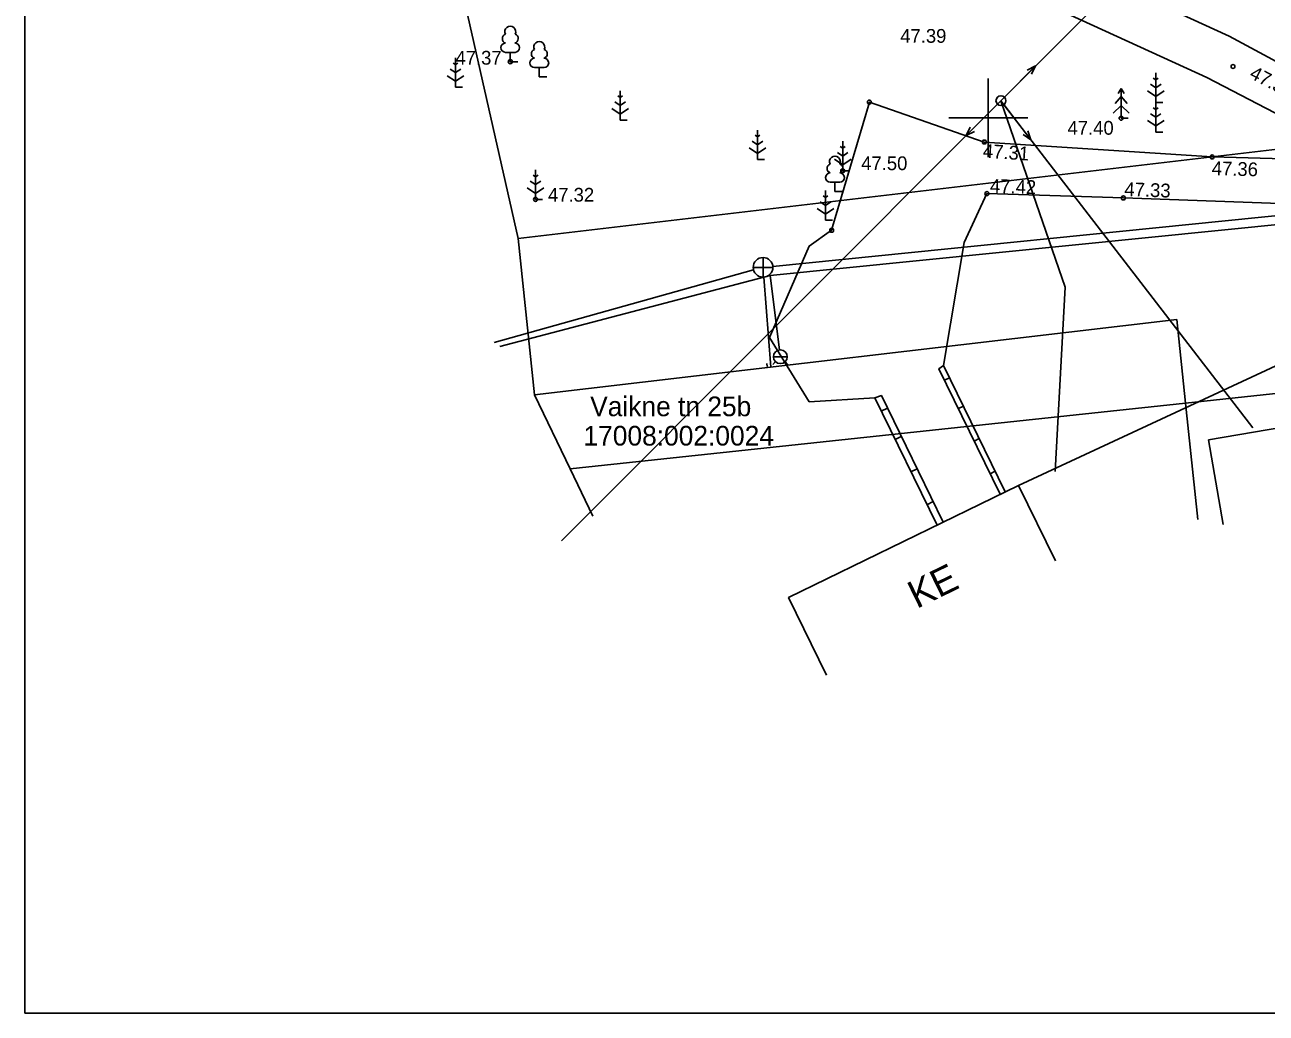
# Model space of a CAD drawing. Extents: x 642251 to 642439, y 6455905 to 6456043.
# Drawn here: x 642251.1 to 642314.1, y 6455904.5 to 6455954.7 of the extents above; entities that cross this region are included whole.
import ezdxf

# ---------------------------------------------------------------- set-up
doc = ezdxf.new("R2010")
doc.units = 0
for name, color, linetype in [('AED', 7, 'Continuous'), ('HOONE', 7, 'Continuous'), ('KKAEV', 7, 'Continuous'), ('KORGUS', 7, 'Continuous'), ('KTRASS', 7, 'Continuous'), ('MPKAABEL', 7, 'Continuous'), ('MPOHULIIN', 7, 'Continuous'), ('PIIR', 7, 'Continuous'), ('POST', 7, 'Continuous'), ('PUU', 7, 'Continuous'), ('SIOHULIIN', 7, 'Continuous'), ('TEE', 7, 'Continuous'), ('VKAEV', 7, 'Continuous'), ('VORK', 7, 'Continuous'), ('VORMISTUS', 7, 'Continuous'), ('VTRASS', 7, 'Continuous')]:
    doc.layers.add(name, color=color, linetype=linetype)

msp = doc.modelspace()

# ---------------------------------------------------------------- linework, layer by layer
at = {"layer": 'AED'}
for p, q in [((642297.78, 6455936.676), (642298.035, 6455936.801)), ((642294.567, 6455935.107), (642294.882, 6455935.261)), ((642298.482, 6455935.238), (642298.737, 6455935.363)), ((642295.269, 6455933.669), (642295.584, 6455933.823)), ((642299.288, 6455933.588), (642299.543, 6455933.713)), ((642296.075, 6455932.019), (642296.39, 6455932.173)), ((642300.099, 6455931.928), (642300.354, 6455932.053)), ((642296.886, 6455930.359), (642297.201, 6455930.512))]:
    msp.add_line(p, q, dxfattribs=at)
for points in [[(642300.608, 6455930.886), (642297.495, 6455937.259), (642297.727, 6455937.431), (642300.863, 6455931.01)], [(642297.395, 6455929.317), (642294.239, 6455935.778), (642294.57, 6455935.899), (642297.71, 6455929.47)]]:
    msp.add_lwpolyline(points, dxfattribs=at)
at = {"layer": 'HOONE'}
for points in [[(642311.916, 6455929.346), (642311.178, 6455933.647), (642324.181, 6455935.876), (642324.059, 6455936.592), (642328.661, 6455937.381), (642329.381, 6455933.182)], [(642291.786, 6455921.696), (642289.861, 6455925.636), (642301.54, 6455931.341), (642303.41, 6455927.512)]]:
    msp.add_lwpolyline(points, dxfattribs=at)
at = {"layer": 'KKAEV'}
for p, q in [((642288.564, 6455941.913), (642288.564, 6455942.913)), ((642288.064, 6455942.413), (642289.064, 6455942.413))]:
    msp.add_line(p, q, dxfattribs=at)
msp.add_circle((642288.564, 6455942.413), 0.5, dxfattribs=at)
at = {"layer": 'KORGUS'}
for centre in [(642275.736, 6455952.857), (642312.419, 6455952.614), (642293.961, 6455950.806), (642306.741, 6455949.988), (642299.796, 6455948.777), (642311.359, 6455948.019), (642292.609, 6455947.316), (642277.019, 6455945.864), (642299.929, 6455946.157), (642306.854, 6455945.937), (642292.048, 6455944.293)]:
    msp.add_circle(centre, 0.1, dxfattribs=at)
at = {"layer": 'KTRASS'}
for p, q in [((642324.495, 6455946.024), (642289.061, 6455942.463)), ((642274.922, 6455938.602), (642288.082, 6455942.278)), ((642288.603, 6455941.914), (642288.964, 6455937.339))]:
    msp.add_line(p, q, dxfattribs=at)
at = {"layer": 'MPKAABEL'}
msp.add_lwpolyline([(642300.637, 6455950.875), (642303.892, 6455941.412), (642303.39, 6455932.036)], dxfattribs=at)
at = {"layer": 'MPOHULIIN'}
for p, q in [((642323.205, 6455973.499), (642300.637, 6455950.875)), ((642300.813, 6455951.052), (642302.402, 6455952.645)), ((642302.402, 6455952.645), (642301.977, 6455952.432)), ((642302.402, 6455952.645), (642302.188, 6455952.22)), ((642300.637, 6455950.875), (642278.336, 6455928.519)), ((642300.46, 6455950.698), (642298.871, 6455949.105)), ((642300.637, 6455950.875), (642300.637, 6455950.875)), ((642300.637, 6455950.875), (642300.637, 6455950.875)), ((642300.637, 6455950.875), (642300.637, 6455950.875)), ((642300.637, 6455950.875), (642313.422, 6455934.257)), ((642300.789, 6455950.677), (642302.161, 6455948.894)), ((642298.871, 6455949.105), (642299.085, 6455949.53)), ((642298.871, 6455949.105), (642299.296, 6455949.318)), ((642302.161, 6455948.894), (642301.768, 6455949.161)), ((642302.161, 6455948.894), (642302.005, 6455949.343))]:
    msp.add_line(p, q, dxfattribs=at)
at = {"layer": 'PIIR'}
for p, q in [((642276.13, 6455943.88), (642268.98, 6455975.51)), ((642362.19, 6455954.02), (642276.13, 6455943.88)), ((642276.13, 6455943.88), (642276.97, 6455935.93)), ((642278.77, 6455932.18), (642276.97, 6455935.93)), ((642278.77, 6455932.18), (642310.01, 6455935.52)), ((642310.01, 6455935.52), (642310.633, 6455929.605)), ((642278.77, 6455932.18), (642279.922, 6455929.778))]:
    msp.add_line(p, q, dxfattribs=at)
for points in [[(642276.97, 6455935.93), (642309.56, 6455939.76), (642310.01, 6455935.52)], [(642310.01, 6455935.52), (642351.17, 6455939.94), (642351.329, 6455938.463)]]:
    msp.add_lwpolyline(points, dxfattribs=at)
at = {"layer": 'POST'}
msp.add_circle((642300.637, 6455950.875), 0.25, dxfattribs=at)
at = {"layer": 'PUU'}
for p, q in [((642272.954, 6455953.057), (642272.954, 6455951.557)), ((642275.976, 6455953.332), (642275.496, 6455953.332)), ((642275.736, 6455952.857), (642275.736, 6455953.332)), ((642276.116, 6455952.857), (642275.736, 6455952.857)), ((642272.954, 6455952.307), (642272.687, 6455952.485)), ((642272.954, 6455952.707), (642272.83, 6455952.79)), ((642273.078, 6455952.79), (642272.954, 6455952.707)), ((642273.221, 6455952.485), (642272.954, 6455952.307)), ((642277.449, 6455952.557), (642276.969, 6455952.557)), ((642277.209, 6455952.082), (642277.209, 6455952.557)), ((642308.499, 6455952.288), (642308.499, 6455950.788)), ((642272.53, 6455952.146), (642272.954, 6455951.864)), ((642272.954, 6455951.864), (642273.378, 6455952.146)), ((642273.314, 6455951.557), (642272.954, 6455951.557)), ((642277.589, 6455952.082), (642277.209, 6455952.082)), ((642308.499, 6455951.538), (642308.232, 6455951.716)), ((642308.499, 6455951.938), (642308.375, 6455952.021)), ((642308.623, 6455952.021), (642308.499, 6455951.938)), ((642308.766, 6455951.716), (642308.499, 6455951.538)), ((642281.311, 6455951.034), (642281.187, 6455951.117)), ((642281.311, 6455951.384), (642281.311, 6455949.884)), ((642281.436, 6455951.117), (642281.311, 6455951.034)), ((642306.741, 6455951.088), (642306.441, 6455950.738)), ((642306.741, 6455951.488), (642306.591, 6455951.238)), ((642306.891, 6455951.238), (642306.741, 6455951.488)), ((642306.741, 6455951.488), (642306.741, 6455949.988)), ((642307.041, 6455950.738), (642306.741, 6455951.088)), ((642308.075, 6455951.377), (642308.499, 6455951.094)), ((642308.499, 6455951.094), (642308.923, 6455951.377)), ((642280.887, 6455950.473), (642281.311, 6455950.19)), ((642281.311, 6455950.634), (642281.045, 6455950.812)), ((642281.578, 6455950.812), (642281.311, 6455950.634)), ((642281.311, 6455950.19), (642281.735, 6455950.473)), ((642306.741, 6455950.638), (642306.341, 6455950.238)), ((642307.141, 6455950.238), (642306.741, 6455950.638)), ((642308.495, 6455950.436), (642308.371, 6455950.519)), ((642308.495, 6455950.786), (642308.495, 6455949.286)), ((642308.62, 6455950.519), (642308.495, 6455950.436)), ((642308.859, 6455950.788), (642308.499, 6455950.788)), ((642281.671, 6455949.884), (642281.311, 6455949.884)), ((642307.101, 6455949.988), (642306.741, 6455949.988)), ((642308.071, 6455949.876), (642308.495, 6455949.593)), ((642308.495, 6455950.036), (642308.229, 6455950.214)), ((642308.762, 6455950.214), (642308.495, 6455950.036)), ((642308.495, 6455949.593), (642308.919, 6455949.876)), ((642288.283, 6455949.037), (642288.159, 6455949.12)), ((642288.283, 6455949.387), (642288.283, 6455947.887)), ((642288.407, 6455949.12), (642288.283, 6455949.037)), ((642308.855, 6455949.286), (642308.495, 6455949.286)), ((642287.859, 6455948.477), (642288.283, 6455948.194)), ((642288.283, 6455948.637), (642288.016, 6455948.815)), ((642288.55, 6455948.815), (642288.283, 6455948.637)), ((642288.283, 6455948.194), (642288.707, 6455948.477)), ((642292.609, 6455948.466), (642292.485, 6455948.549)), ((642292.609, 6455948.816), (642292.609, 6455947.316)), ((642292.734, 6455948.549), (642292.609, 6455948.466)), ((642288.643, 6455947.887), (642288.283, 6455947.887)), ((642292.185, 6455947.905), (642292.609, 6455947.623)), ((642292.609, 6455948.066), (642292.343, 6455948.244)), ((642292.876, 6455948.244), (642292.609, 6455948.066)), ((642292.609, 6455947.623), (642293.033, 6455947.905)), ((642277.019, 6455947.364), (642277.019, 6455945.864)), ((642292.969, 6455947.316), (642292.609, 6455947.316)), ((642277.019, 6455946.614), (642276.752, 6455946.792)), ((642277.019, 6455947.014), (642276.894, 6455947.097)), ((642277.143, 6455947.097), (642277.019, 6455947.014)), ((642277.285, 6455946.792), (642277.019, 6455946.614)), ((642292.457, 6455946.738), (642291.977, 6455946.738)), ((642292.217, 6455946.263), (642292.217, 6455946.738)), ((642276.594, 6455946.453), (642277.019, 6455946.171)), ((642277.019, 6455946.171), (642277.443, 6455946.453)), ((642277.379, 6455945.864), (642277.019, 6455945.864)), ((642291.735, 6455945.958), (642291.61, 6455946.041)), ((642291.735, 6455946.308), (642291.735, 6455944.808)), ((642291.859, 6455946.041), (642291.735, 6455945.958)), ((642292.597, 6455946.263), (642292.217, 6455946.263)), ((642291.31, 6455945.398), (642291.735, 6455945.115)), ((642291.735, 6455945.558), (642291.468, 6455945.736)), ((642292.001, 6455945.736), (642291.735, 6455945.558)), ((642291.735, 6455945.115), (642292.159, 6455945.398)), ((642292.095, 6455944.808), (642291.735, 6455944.808))]:
    msp.add_line(p, q, dxfattribs=at)
for centre, radius, start, end in [((642275.566, 6455954.03), 0.233, 109.02174, 253.14154), ((642275.736, 6455954.377), 0.277, 332.5799, 207.4201), ((642275.906, 6455954.03), 0.233, 286.85082, 70.98591), ((642275.498, 6455953.57), 0.238, 90.0016, 269.3953), ((642275.973, 6455953.57), 0.238, 270.6047, 89.9984), ((642277.039, 6455953.254), 0.233, 109.02174, 253.14154), ((642277.209, 6455953.602), 0.277, 332.5799, 207.4201), ((642277.38, 6455953.254), 0.233, 286.85082, 70.98591), ((642276.972, 6455952.794), 0.238, 90.0016, 269.3953), ((642277.447, 6455952.794), 0.238, 270.6047, 89.9984), ((642292.217, 6455947.783), 0.277, 332.5799, 207.4201), ((642291.98, 6455946.976), 0.238, 90.0016, 269.3953), ((642292.047, 6455947.436), 0.233, 109.02174, 253.14154), ((642292.387, 6455947.436), 0.233, 286.85082, 70.98591), ((642292.455, 6455946.976), 0.238, 270.6047, 89.9984)]:
    msp.add_arc(centre, radius, start, end, dxfattribs=at)
at = {"layer": 'SIOHULIIN'}
msp.add_line((642341.514, 6455949.951), (642301.54, 6455931.341), dxfattribs=at)
at = {"layer": 'TEE'}
for p, q in [((642297.727, 6455937.431), (642298.781, 6455943.681)), ((642290.901, 6455935.587), (642294.239, 6455935.778))]:
    msp.add_line(p, q, dxfattribs=at)
for points in [[(642312.229, 6455954.157), (642296.3, 6455961.452), (642285.652, 6455964.436), (642279.067, 6455967.605), (642265.59, 6455975.486)], [(642311.098, 6455952.058), (642295.479, 6455959.21), (642284.808, 6455962.201), (642277.948, 6455965.502), (642264.389, 6455973.432)], [(642312.229, 6455954.157), (642320.737, 6455949.572), (642323.888, 6455948.246), (642325.195, 6455947.873), (642329.718, 6455947.683), (642340.497, 6455948.118), (642348.438, 6455950.763), (642351.841, 6455952.675)], [(642290.901, 6455935.587), (642288.901, 6455938.856), (642290.91, 6455943.494), (642292.048, 6455944.293), (642293.961, 6455950.806), (642299.796, 6455948.777), (642311.359, 6455948.019), (642319.262, 6455947.8), (642311.098, 6455952.058)], [(642350.937, 6455949.038), (642346.708, 6455946.845), (642338.153, 6455945.2), (642324.777, 6455945.06), (642319.469, 6455945.487), (642306.854, 6455945.937), (642299.929, 6455946.157), (642298.781, 6455943.681)]]:
    msp.add_lwpolyline(points, dxfattribs=at)
at = {"layer": 'VKAEV'}
for p, q in [((642289.093, 6455937.871), (642289.793, 6455937.871)), ((642289.196, 6455937.624), (642289.056, 6455937.484)), ((642289.691, 6455937.624), (642289.83, 6455937.484))]:
    msp.add_line(p, q, dxfattribs=at)
msp.add_circle((642289.443, 6455937.871), 0.35, dxfattribs=at)
at = {"layer": 'VORK'}
for p, q in [((642300, 6455952), (642300, 6455948)), ((642298, 6455950), (642302, 6455950))]:
    msp.add_line(p, q, dxfattribs=at)
at = {"layer": 'VORMISTUS'}
for p, q in [((642251.095, 6456043.032), (642251.095, 6455904.532)), ((642251.095, 6455904.532), (642345.195, 6455904.532))]:
    msp.add_line(p, q, dxfattribs=at)
at = {"layer": 'VTRASS'}
for p, q in [((642288.933, 6455942), (642324.237, 6455945.556)), ((642275.2, 6455938.385), (642288.933, 6455942)), ((642288.933, 6455942), (642289.4, 6455938.219)), ((642288.755, 6455937.524), (642288.774, 6455937.375))]:
    msp.add_line(p, q, dxfattribs=at)

# ---------------------------------------------------------------- texts
at = {"layer": 'HOONE'}
msp.add_text('KE', height=1.4, rotation=26.03271, dxfattribs=at).set_placement((642296.364, 6455925.058))
at = {"layer": 'KORGUS'}
for s, p in [('47.39', (642295.529, 6455953.816)), ('47.37', (642272.954, 6455952.707)), ('47.40', (642304.021, 6455949.148)), ('47.50', (642293.548, 6455947.349)), ('47.32', (642277.65, 6455945.749))]:
    msp.add_text(s, height=0.7, dxfattribs=at).set_placement(p)
for s, rotation, p in [('47.35', 332.45094, (642313.204, 6455952.056)), ('47.31', 356.2458, (642299.71, 6455947.987)), ('47.36', 358.41381, (642311.334, 6455947.099)), ('47.42', 358.17843, (642300.076, 6455946.202)), ('47.33', 357.95739, (642306.898, 6455946.038))]:
    msp.add_text(s, height=0.7, rotation=rotation, dxfattribs=at).set_placement(p)
at = {"layer": 'PIIR'}
for s, p in [('Vaikne tn 25b ', (642279.791, 6455934.852)), ('17008:002:0024', (642279.451, 6455933.361))]:
    msp.add_text(s, height=1, dxfattribs=at).set_placement(p)

doc.saveas('drawing.dxf')
